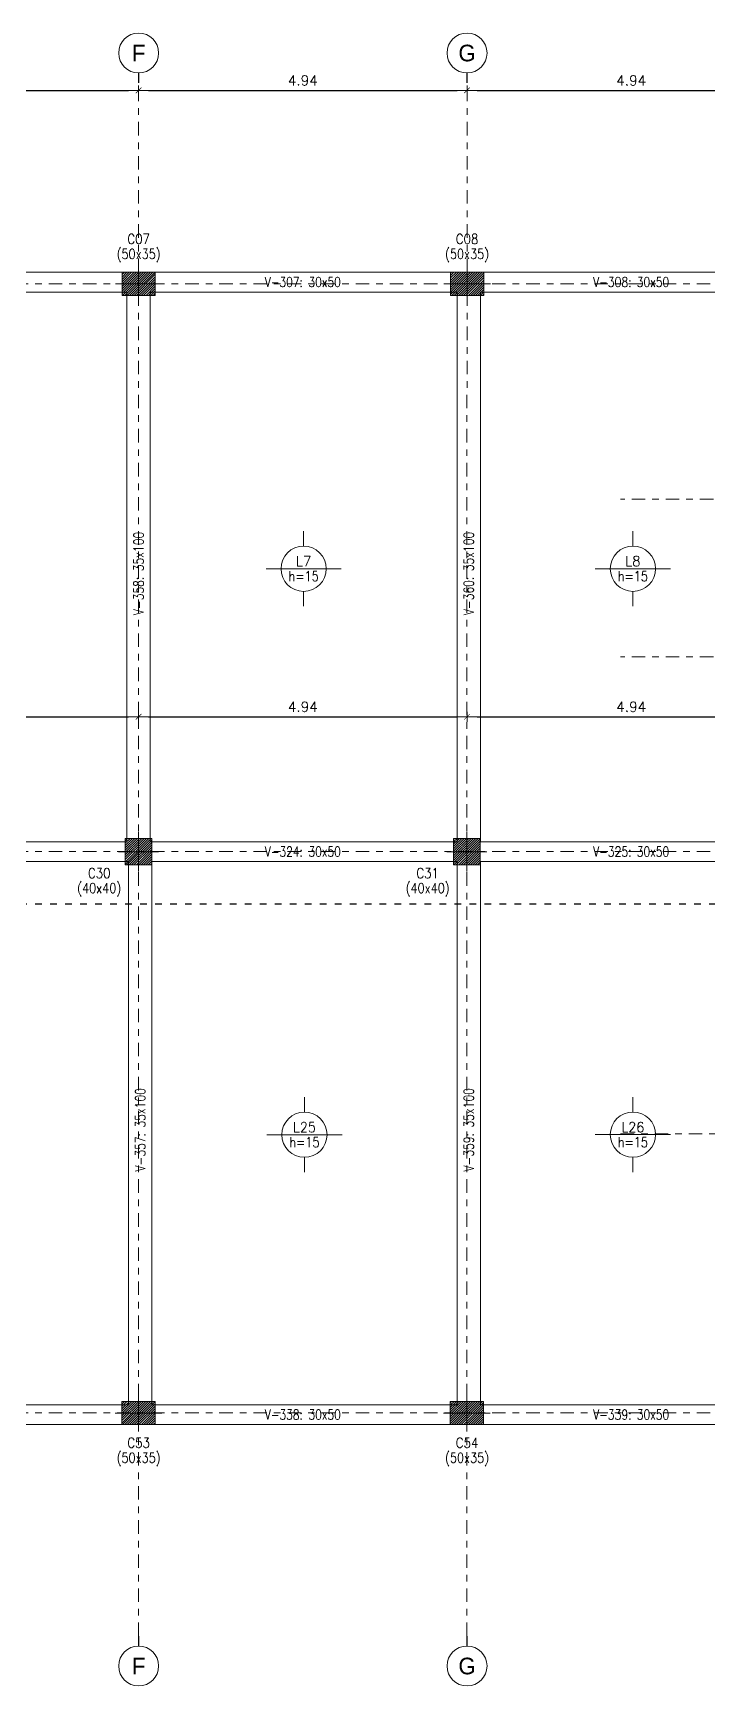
# Model space of a CAD drawing. Header units: metres. Extents: x 177 to 477, y -228 to -48.
# Drawn here: x 262.9 to 273.04, y -128.06 to -103.22 of the extents above; entities that cross this region are included whole.
import ezdxf
from ezdxf.enums import TextEntityAlignment as Align

# ---------------------------------------------------------------- set-up
doc = ezdxf.new("R2010")
doc.units = ezdxf.units.M
doc.linetypes.add('CYPE_RAYAPUNTO', pattern=[0.4125, 0.2025, -0.105, 0, -0.105])
doc.linetypes.add('DOT2', pattern=[0.125, 0, -0.125])
for name, color, linetype, lineweight in [('COLUMNA_REF', 3, 'Continuous', 9), ('COLUMNAS_EJES', 1, 'Continuous', 9), ('COTAS', 160, 'Continuous', 0), ('EST_EJES', 160, 'Continuous', 0), ('H-EST', 251, 'Continuous', 0), ('PA_NUM_ALTURA', 160, 'Continuous', 9), ('PILAR_HORMIGON', 3, 'Continuous', 20), ('VIG_CARAS', 2, 'Continuous', 9), ('VIG_DIM_VIGAS', 160, 'Continuous', 9)]:
    doc.layers.add(name, color=color, linetype=linetype, lineweight=lineweight)
doc.layers.add('CT-100-cota-01', color=160, linetype='Continuous')
doc.layers.add('LEYENDAS', color=160, linetype='Continuous')
doc.styles.add('CYPETXT_romans', font='romans__.ttf', dxfattribs={"height": 0.2})
doc.styles.get("Standard").update_dxf_attribs({"font": 'romans.shx'})
doc.styles.add('TX-LOCAL50', font='GOTHIC.TTF', dxfattribs={"height": 0.125})
doc.dimstyles.new('COTA_1-75', dxfattribs={"dimscale": 0.75, "dimtxt": 0.2, "dimasz": 0.2, "dimexe": 0, "dimexo": 0.7, "dimgap": 0.1, "dimtad": 1, "dimzin": 4, "dimdsep": 46, "dimtxsty": 'Standard', "dimblk1": 'COTA_N', "dimblk2": 'COTA_N', "dimsah": 1, "dimcen": 2, "dimse1": 1, "dimse2": 1, "dimclrd": 256, "dimclre": 256, "dimclrt": 256, "dimadec": 0, "dimazin": 0, "dimtfac": 1, "dimtix": 1, "dimtmove": 2, "dimatfit": 3, "dimldrblk": 'COTA_N', "dimfxl": 0, "dimtolj": 1, "dimtzin": 0, "dimarcsym": 0})

# ---------------------------------------------------------------- blocks, each defined once
blk = doc.blocks.new('SIMB EJE EST VER 50')
at = {"const_width": 0.01}
blk.add_lwpolyline([(0, 0.075), (0, 0)], dxfattribs=at)
blk.add_circle((0, 0.225), 0.15)
at = {"style": 'TX-LOCAL50', "width": 0.98}
blk.add_attdef('EJE', text='', height=0.125, dxfattribs=at).set_placement((0, 0.1625), align=Align.CENTER)
blk = doc.blocks.new('EJES')
at = {"layer": 'EST_EJES', "linetype": 'CYPE_RAYAPUNTO'}
for p, q in [((24.671, -23.038), (24.675, 0.3)), ((29.606, -23.038), (29.61, 0.3)), ((-6.4, -2.716), (52.274, -2.716)), ((52.274, -5.952), (31.918, -5.952)), ((52.274, -8.322), (31.918, -8.322)), ((-6.4, -11.251), (52.274, -11.251)), ((31.918, -15.491), (52.274, -15.491)), ((-6.4, -19.686), (52.274, -19.686))]:
    blk.add_line(p, q, dxfattribs=at)
ref = blk.add_blockref('SIMB EJE EST VER 50', (24.675, 0.3), dxfattribs=dict(at, xscale=2, yscale=2, zscale=2))
ref.add_attrib('EJE', 'F', dxfattribs={"layer": '0', "height": 0.25, "style": 'TX-LOCAL50'}).set_placement((24.675, 0.625), align=Align.CENTER)
ref = blk.add_blockref('SIMB EJE EST VER 50', (29.61, 0.3), dxfattribs=dict(at, xscale=2, yscale=2, zscale=2))
ref.add_attrib('EJE', 'G', dxfattribs={"layer": '0', "height": 0.25, "style": 'TX-LOCAL50'}).set_placement((29.61, 0.625), align=Align.CENTER)
ref = blk.add_blockref('SIMB EJE EST VER 50', (24.675, -23.038), dxfattribs=dict(at, xscale=-2, yscale=2, zscale=2, rotation=180))
ref.add_attrib('EJE', 'F', dxfattribs={"layer": '0', "height": 0.25, "style": 'TX-LOCAL50'}).set_placement((24.675, -23.613), align=Align.CENTER)
ref = blk.add_blockref('SIMB EJE EST VER 50', (29.61, -23.038), dxfattribs=dict(at, xscale=-2, yscale=2, zscale=2, rotation=180))
ref.add_attrib('EJE', 'G', dxfattribs={"layer": '0', "height": 0.25, "style": 'TX-LOCAL50'}).set_placement((29.61, -23.613), align=Align.CENTER)
blk = doc.blocks.new('TEXTOS VIGAS')
at = {"layer": 'VIG_DIM_VIGAS', "linetype": 'ByBlock', "ltscale": 0.5, "width": 0.783571}
for s, p in [('V-307: 30x50', (29.203, 17.097)), ('V-308: 30x50', (34.138, 17.097)), ('V-324: 30x50', (29.203, 8.537)), ('V-325: 30x50', (34.138, 8.537)), ('V-338: 30x50', (29.203, 0.077)), ('V-339: 30x50', (34.138, 0.077))]:
    blk.add_text(s, height=0.15, dxfattribs=at).set_placement(p, align=Align.MIDDLE_CENTER)
at = {"layer": 'VIG_DIM_VIGAS', "linetype": 'ByBlock', "ltscale": 0.5, "width": 0.789102}
for s, p in [('V-358: 35x100', (26.736, 12.717)), ('V-360: 35x100', (31.696, 12.717)), ('V-357: 35x100', (26.761, 4.357)), ('V-359: 35x100', (31.696, 4.357))]:
    blk.add_text(s, height=0.15, rotation=90, dxfattribs=at).set_placement(p, align=Align.MIDDLE_CENTER)
blk = doc.blocks.new('REFE LOSAS')
at = {"layer": 'PA_NUM_ALTURA'}
for p, q in [((6.904, 7.596), (6.904, 7.821)), ((11.852, 7.596), (11.852, 7.821)), ((6.34, 7.256), (7.469, 7.256)), ((11.287, 7.256), (12.416, 7.256)), ((6.904, 6.692), (6.904, 6.917)), ((11.852, 6.692), (11.852, 6.917)), ((6.916, -0.909), (6.916, -0.684)), ((11.852, -0.909), (11.852, -0.684)), ((6.352, -1.249), (7.481, -1.249)), ((11.287, -1.248), (12.416, -1.248)), ((6.916, -1.813), (6.916, -1.588)), ((11.852, -1.813), (11.852, -1.588))]:
    blk.add_line(p, q, dxfattribs=at)
for centre in [(6.904, 7.256), (11.852, 7.256), (6.916, -1.249), (11.852, -1.248)]:
    blk.add_circle(centre, 0.34, dxfattribs=at)
at = {"layer": 'PA_NUM_ALTURA', "style": 'CYPETXT_romans'}
for s, width, p in [('h=15', 0.811428, (6.904, 7.144)), ('L7', 0.945615, (6.904, 7.369)), ('h=15', 0.811428, (11.852, 7.144)), ('L8', 0.945615, (11.852, 7.369)), ('L25', 0.912705, (6.916, -1.136)), ('L26', 0.912705, (11.852, -1.136)), ('h=15', 0.811428, (6.916, -1.361)), ('h=15', 0.811428, (11.852, -1.361))]:
    blk.add_text(s, height=0.1533, dxfattribs=dict(at, width=width)).set_placement(p, align=Align.MIDDLE_CENTER)
blk = doc.blocks.new('VIGAS BASE')
at = {"layer": 'VIG_CARAS'}
for p, q in [((0, 17.32), (-56.726, 17.32)), ((-54.487, 0), (0, 0))]:
    blk.add_line(p, q, dxfattribs=at)
for points in [[(-27.145, 17.02), (-31.705, 17.02), (-31.705, 8.76), (-27.145, 8.76)], [(-22.185, 17.02), (-26.795, 17.02), (-26.795, 8.76), (-22.185, 8.76)], [(-21.835, 17.02), (-21.835, 8.76), (-17.25, 8.76), (-17.25, 17.02)], [(-31.755, 0.3), (-31.755, 8.46), (-27.12, 8.46), (-27.12, 0.3)], [(-26.77, 0.3), (-26.77, 8.46), (-22.185, 8.46), (-22.185, 0.3)], [(-21.835, 0.3), (-21.835, 8.46), (-17.25, 8.46), (-17.25, 0.3)]]:
    blk.add_lwpolyline(points, close=True, dxfattribs=at)
blk = doc.blocks.new('Ejes de la columna')
at = {"layer": 'COLUMNAS_EJES'}
for p, q in [((0, -0.5), (0, 0.5)), ((-0.5, 0), (0.5, 0))]:
    blk.add_line(p, q, dxfattribs=at)
blk = doc.blocks.new('COLUMNAS')
at = {"layer": 'H-EST', "ltscale": 10}
h = blk.add_hatch(dxfattribs=at)
h.set_pattern_fill('_USER', color=256, scale=0.025, angle=45, pattern_type=0)
h.set_pattern_definition([(45, (0, 0), (-0.01767767, 0.01767767), [])])
h.paths.add_polyline_path([(2.528, 16.795), (3.028, 16.795), (3.028, 17.145), (2.528, 17.145), (2.528, 16.845)])
h.paths.add_polyline_path([(-2.499, 12.535), (-2.199, 12.535), (-2.199, 12.835), (-2.499, 12.835)])
h.paths.add_polyline_path([(44.33, 8.285), (44.58, 8.285), (44.58, 8.585), (44.33, 8.585)])
h.paths.add_polyline_path([(41.143, 16.795), (41.643, 16.795), (41.643, 17.145), (41.143, 17.145)])
h.paths.add_polyline_path([(41.139, -0.175), (41.639, -0.175), (41.639, 0.175), (41.139, 0.175)])
h.paths.add_polyline_path([(45.295, 4.045), (45.595, 4.045), (45.595, 4.345), (45.295, 4.345)])
h.paths.add_polyline_path([(54.123, 8.285), (54.423, 8.285), (54.423, 8.585), (54.123, 8.585)])
h.paths.add_polyline_path([(53.923, -0.175), (54.423, -0.175), (54.423, 0.175), (53.923, 0.175)])
h.paths.add_polyline_path([(45.195, -0.175), (45.695, -0.175), (45.695, 0.175), (45.195, 0.175)])
h.paths.add_polyline_path([(37.07, -0.175), (37.57, -0.175), (37.57, 0.175), (37.07, 0.175)])
h.paths.add_polyline_path([(32.135, -0.175), (32.635, -0.175), (32.635, 0.175), (32.135, 0.175)])
h.paths.add_polyline_path([(27.2, -0.175), (27.7, -0.175), (27.7, 0.175), (27.2, 0.175)])
h.paths.add_polyline_path([(22.265, -0.175), (22.765, -0.175), (22.765, 0.175), (22.265, 0.175)])
h.paths.add_polyline_path([(17.33, -0.175), (17.83, -0.175), (17.83, 0.175), (17.33, 0.175)])
h.paths.add_polyline_path([(12.395, -0.175), (12.895, -0.175), (12.895, 0.175), (12.395, 0.175)])
h.paths.add_polyline_path([(7.46, -0.175), (7.96, -0.175), (7.96, 0.175), (7.46, 0.175)])
h.paths.add_polyline_path([(2.525, -0.175), (3.025, -0.175), (3.025, 0.175), (2.525, 0.175)])
h.paths.add_polyline_path([(-0.25, -0.175), (0.25, -0.175), (0.25, 0.175), (-0.25, 0.175)])
h.paths.add_polyline_path([(-2.931, 2.682), (-2.631, 2.682), (-2.631, 2.982), (-2.931, 2.982)])
h.paths.add_polyline_path([(37.17, 4.045), (37.47, 4.045), (37.47, 4.345), (37.17, 4.345)])
h.paths.add_polyline_path([(54.123, 4.045), (54.423, 4.045), (54.423, 4.345), (54.123, 4.345)])
h.paths.add_polyline_path([(45.323, 8.285), (45.573, 8.285), (45.573, 8.585), (45.323, 8.585)])
h.paths.add_polyline_path([(37.171, 8.285), (37.471, 8.285), (37.471, 8.585), (37.171, 8.585)])
h.paths.add_polyline_path([(32.186, 8.235), (32.586, 8.235), (32.586, 8.635), (32.186, 8.635)])
h.paths.add_polyline_path([(27.251, 8.235), (27.651, 8.235), (27.651, 8.635), (27.251, 8.635)])
h.paths.add_polyline_path([(22.316, 8.235), (22.716, 8.235), (22.716, 8.635), (22.316, 8.635)])
h.paths.add_polyline_path([(17.381, 8.235), (17.781, 8.235), (17.781, 8.635), (17.381, 8.635)])
h.paths.add_polyline_path([(12.446, 8.235), (12.846, 8.235), (12.846, 8.635), (12.446, 8.635)])
h.paths.add_polyline_path([(7.511, 8.235), (7.911, 8.235), (7.911, 8.635), (7.511, 8.635)])
h.paths.add_polyline_path([(2.576, 8.235), (2.976, 8.235), (2.976, 8.635), (2.576, 8.635)])
h.paths.add_polyline_path([(-2.685, 8.285), (-2.385, 8.285), (-2.385, 8.585), (-2.685, 8.585)])
h.paths.add_polyline_path([(54.123, 11.214), (54.423, 11.214), (54.423, 11.514), (54.123, 11.514)])
h.paths.add_polyline_path([(45.298, 11.214), (45.598, 11.214), (45.598, 11.514), (45.298, 11.514)])
h.paths.add_polyline_path([(37.172, 11.214), (37.472, 11.214), (37.472, 11.514), (37.172, 11.514)])
h.paths.add_polyline_path([(54.123, 13.584), (54.423, 13.584), (54.423, 13.884), (54.123, 13.884)])
h.paths.add_polyline_path([(45.298, 13.584), (45.598, 13.584), (45.598, 13.884), (45.298, 13.884)])
h.paths.add_polyline_path([(37.172, 13.584), (37.472, 13.584), (37.472, 13.884), (37.172, 13.884)])
h.paths.add_polyline_path([(53.923, 16.795), (54.423, 16.795), (54.423, 17.145), (53.923, 17.145)])
h.paths.add_polyline_path([(45.198, 16.795), (45.698, 16.795), (45.698, 17.145), (45.198, 17.145)])
h.paths.add_polyline_path([(37.073, 16.795), (37.573, 16.795), (37.573, 17.145), (37.073, 17.145)])
h.paths.add_polyline_path([(32.138, 16.795), (32.638, 16.795), (32.638, 17.145), (32.138, 17.145)])
h.paths.add_polyline_path([(27.203, 16.795), (27.703, 16.795), (27.703, 17.145), (27.203, 17.145)])
h.paths.add_polyline_path([(22.268, 16.795), (22.768, 16.795), (22.768, 17.145), (22.268, 17.145)])
h.paths.add_polyline_path([(17.333, 16.795), (17.833, 16.795), (17.833, 17.145), (17.333, 17.145)])
h.paths.add_polyline_path([(12.398, 16.795), (12.898, 16.795), (12.898, 17.145), (12.398, 17.145)])
h.paths.add_polyline_path([(7.463, 16.795), (7.963, 16.795), (7.963, 17.145), (7.463, 17.145)])
h.paths.add_polyline_path([(-2.305, 16.795), (-1.805, 16.795), (-1.805, 17.145), (-2.305, 17.145)])
at = {"layer": 'PILAR_HORMIGON'}
for points in [[(27.203, 16.795), (27.703, 16.795), (27.703, 17.145), (27.203, 17.145), (27.203, 16.795)], [(32.138, 16.795), (32.638, 16.795), (32.638, 17.145), (32.138, 17.145), (32.138, 16.795)], [(27.251, 8.235), (27.651, 8.235), (27.651, 8.635), (27.251, 8.635), (27.251, 8.235)], [(32.186, 8.235), (32.586, 8.235), (32.586, 8.635), (32.186, 8.635), (32.186, 8.235)], [(27.2, -0.175), (27.7, -0.175), (27.7, 0.175), (27.2, 0.175), (27.2, -0.175)], [(32.135, -0.175), (32.635, -0.175), (32.635, 0.175), (32.135, 0.175), (32.135, -0.175)]]:
    blk.add_lwpolyline(points, close=True, dxfattribs=at)
at = {"layer": 'COLUMNAS_EJES'}
for p, xscale, yscale in [((27.453, 16.97), 0.7, 0.55), ((32.388, 16.97), 0.7, 0.55), ((27.451, 8.435), 0.6000000000000001, 0.6000000000000001), ((32.386, 8.435), 0.6000000000000001, 0.6000000000000001), ((27.45, 0), 0.7, 0.55), ((32.385, 0), 0.7, 0.55)]:
    blk.add_blockref('Ejes de la columna', p, dxfattribs=dict(at, xscale=xscale, yscale=yscale))
blk = doc.blocks.new('COTA_N')
for p, q in [((-1, 0), (0, 0)), ((0, 0.5), (0, -0.5))]:
    blk.add_line(p, q)
at = {"const_width": 0.065}
blk.add_lwpolyline([(0.14, 0.14), (0.28, 0.28), (0, 0), (-0.14, -0.14), (-0.28, -0.28)], dxfattribs=at)
blk = doc.blocks.new('*D517')
at = {"layer": 'COTAS', "lineweight": -2, "transparency": 16777216}
blk.add_line((19.893, 19.875), (24.528, 19.875), dxfattribs=at)
at = {"layer": 'Defpoints', "color": 0, "transparency": 16777216}
for p in [(24.678, 19.875), (19.743, 17.145), (24.678, 17.145)]:
    blk.add_point(p, dxfattribs=at)
at = {"layer": 'COTAS', "lineweight": -2, "transparency": 16777216, "xscale": 0.15, "yscale": 0.15, "zscale": 0.15, "rotation": 180}
blk.add_blockref('COTA_N', (19.743, 19.875), dxfattribs=at)
at = {"layer": 'COTAS', "lineweight": -2, "transparency": 16777216, "xscale": 0.15, "yscale": 0.15, "zscale": 0.15}
blk.add_blockref('COTA_N', (24.678, 19.875), dxfattribs=at)
at = {"layer": 'COTAS', "transparency": 16777216, "insert": (22.211, 20.025), "char_height": 0.15, "attachment_point": 5}
blk.add_mtext('\\A1;4.94', dxfattribs=at)
blk = doc.blocks.new('*D518')
at = {"layer": 'COTAS', "lineweight": -2, "transparency": 16777216}
blk.add_line((24.828, 19.875), (29.463, 19.875), dxfattribs=at)
at = {"layer": 'Defpoints', "color": 0, "transparency": 16777216}
for p in [(29.613, 19.875), (24.678, 17.145), (29.613, 17.145)]:
    blk.add_point(p, dxfattribs=at)
at = {"layer": 'COTAS', "lineweight": -2, "transparency": 16777216, "xscale": 0.15, "yscale": 0.15, "zscale": 0.15, "rotation": 180}
blk.add_blockref('COTA_N', (24.678, 19.875), dxfattribs=at)
at = {"layer": 'COTAS', "lineweight": -2, "transparency": 16777216, "xscale": 0.15, "yscale": 0.15, "zscale": 0.15}
blk.add_blockref('COTA_N', (29.613, 19.875), dxfattribs=at)
at = {"layer": 'COTAS', "transparency": 16777216, "insert": (27.146, 20.025), "char_height": 0.15, "attachment_point": 5}
blk.add_mtext('\\A1;4.94', dxfattribs=at)
blk = doc.blocks.new('*D519')
at = {"layer": 'COTAS', "lineweight": -2, "transparency": 16777216}
blk.add_line((29.763, 19.875), (34.398, 19.875), dxfattribs=at)
at = {"layer": 'Defpoints', "color": 0, "transparency": 16777216}
for p in [(34.548, 19.875), (29.613, 17.145), (34.548, 17.145)]:
    blk.add_point(p, dxfattribs=at)
at = {"layer": 'COTAS', "lineweight": -2, "transparency": 16777216, "xscale": 0.15, "yscale": 0.15, "zscale": 0.15, "rotation": 180}
blk.add_blockref('COTA_N', (29.613, 19.875), dxfattribs=at)
at = {"layer": 'COTAS', "lineweight": -2, "transparency": 16777216, "xscale": 0.15, "yscale": 0.15, "zscale": 0.15}
blk.add_blockref('COTA_N', (34.548, 19.875), dxfattribs=at)
at = {"layer": 'COTAS', "transparency": 16777216, "insert": (32.081, 20.025), "char_height": 0.15, "attachment_point": 5}
blk.add_mtext('\\A1;4.94', dxfattribs=at)
blk = doc.blocks.new('*D527')
at = {"layer": 'COTAS', "lineweight": -2, "transparency": 16777216}
blk.add_line((19.893, 10.462), (24.528, 10.462), dxfattribs=at)
at = {"layer": 'Defpoints', "color": 0, "transparency": 16777216}
for p in [(24.678, 10.462), (19.743, 8.735), (24.678, 8.735)]:
    blk.add_point(p, dxfattribs=at)
at = {"layer": 'COTAS', "lineweight": -2, "transparency": 16777216, "xscale": 0.15, "yscale": 0.15, "zscale": 0.15, "rotation": 180}
blk.add_blockref('COTA_N', (19.743, 10.462), dxfattribs=at)
at = {"layer": 'COTAS', "lineweight": -2, "transparency": 16777216, "xscale": 0.15, "yscale": 0.15, "zscale": 0.15}
blk.add_blockref('COTA_N', (24.678, 10.462), dxfattribs=at)
at = {"layer": 'COTAS', "transparency": 16777216, "insert": (22.211, 10.612), "char_height": 0.15, "attachment_point": 5}
blk.add_mtext('\\A1;4.94', dxfattribs=at)
blk = doc.blocks.new('*D528')
at = {"layer": 'COTAS', "lineweight": -2, "transparency": 16777216}
blk.add_line((24.828, 10.462), (29.463, 10.462), dxfattribs=at)
at = {"layer": 'Defpoints', "color": 0, "transparency": 16777216}
for p in [(29.613, 10.462), (24.678, 8.735), (29.613, 8.735)]:
    blk.add_point(p, dxfattribs=at)
at = {"layer": 'COTAS', "lineweight": -2, "transparency": 16777216, "xscale": 0.15, "yscale": 0.15, "zscale": 0.15, "rotation": 180}
blk.add_blockref('COTA_N', (24.678, 10.462), dxfattribs=at)
at = {"layer": 'COTAS', "lineweight": -2, "transparency": 16777216, "xscale": 0.15, "yscale": 0.15, "zscale": 0.15}
blk.add_blockref('COTA_N', (29.613, 10.462), dxfattribs=at)
at = {"layer": 'COTAS', "transparency": 16777216, "insert": (27.146, 10.612), "char_height": 0.15, "attachment_point": 5}
blk.add_mtext('\\A1;4.94', dxfattribs=at)
blk = doc.blocks.new('*D529')
at = {"layer": 'COTAS', "lineweight": -2, "transparency": 16777216}
blk.add_line((29.763, 10.462), (34.398, 10.462), dxfattribs=at)
at = {"layer": 'Defpoints', "color": 0, "transparency": 16777216}
for p in [(34.548, 10.462), (29.613, 8.735), (34.548, 8.61)]:
    blk.add_point(p, dxfattribs=at)
at = {"layer": 'COTAS', "lineweight": -2, "transparency": 16777216, "xscale": 0.15, "yscale": 0.15, "zscale": 0.15, "rotation": 180}
blk.add_blockref('COTA_N', (29.613, 10.462), dxfattribs=at)
at = {"layer": 'COTAS', "lineweight": -2, "transparency": 16777216, "xscale": 0.15, "yscale": 0.15, "zscale": 0.15}
blk.add_blockref('COTA_N', (34.548, 10.462), dxfattribs=at)
at = {"layer": 'COTAS', "transparency": 16777216, "insert": (32.081, 10.612), "char_height": 0.15, "attachment_point": 5}
blk.add_mtext('\\A1;4.94', dxfattribs=at)
blk = doc.blocks.new('REFE COL')
at = {"layer": 'LEYENDAS', "linetype": 'ByBlock', "ltscale": 0.5}
for s, width, p in [('C07', 0.864, (27.453, 17.642)), ('C08', 0.864, (32.388, 17.642)), ('(50x35)', 0.824404, (27.453, 17.417)), ('(50x35)', 0.824404, (32.388, 17.417)), ('(40x40)', 0.824404, (26.861, 7.887)), ('C30', 0.864, (26.861, 8.112)), ('(40x40)', 0.824404, (31.796, 7.887)), ('C31', 0.864, (31.796, 8.112)), ('C53', 0.864, (27.453, -0.448)), ('C54', 0.864, (32.388, -0.448)), ('(50x35)', 0.824404, (27.453, -0.673)), ('(50x35)', 0.824404, (32.388, -0.673))]:
    blk.add_text(s, height=0.15, dxfattribs=dict(at, width=width)).set_placement(p, align=Align.MIDDLE_CENTER)
blk = doc.blocks.new('CORTES')
at = {"layer": 'LEYENDAS', "linetype": 'DOT2'}
blk.add_line((-24.402, 0), (34.24, 0), dxfattribs=at)
blk = doc.blocks.new('COTAS PB')
at = {"layer": 'COTAS'}
for base, p1, p2, picture, middle in [((24.67837655, 19.875415026), (19.74337655, 17.145), (24.67837655, 17.145), '*D517', (22.21087655, 20.025415026)), ((29.61337655, 19.875415026), (24.67837655, 17.145), (29.61337655, 17.145), '*D518', (27.14587655, 20.025415026)), ((34.54837655, 19.875415026), (29.61337655, 17.145), (34.54837655, 17.145), '*D519', (32.08087655, 20.025415026)), ((24.67837655, 10.462191911), (19.74337655, 8.735), (24.67837655, 8.735), '*D527', (22.21087655, 10.612191911)), ((29.61337655, 10.462191911), (24.67837655, 8.735), (29.61337655, 8.735), '*D528', (27.14587655, 10.612191911)), ((34.54837655, 10.462191911), (29.61337655, 8.735), (34.54837655, 8.61), '*D529', (32.08087655, 10.612191911))]:
    dim = blk.add_linear_dim(base=base, p1=p1, p2=p2, dimstyle='COTA_1-75', dxfattribs=at)
    dim.commit()
    dim.dimension.update_dxf_attribs({"geometry": picture, "text_midpoint": middle})

msp = doc.modelspace()

# ---------------------------------------------------------------- block references
for name, p in [('CORTES', (258.0862479, -116.3089999)), ('REFE COL', (237.0345024, -123.958072))]:
    msp.add_blockref(name, p)
at = {"layer": 'COLUMNA_REF'}
msp.add_blockref('COLUMNAS', (237.0345024, -123.958072), dxfattribs=at)
at = {"layer": 'CT-100-cota-01'}
msp.add_blockref('EJES', (239.8124723, -104.2717476), dxfattribs=at)
at = {"layer": 'Defpoints'}
msp.add_blockref('COTAS PB', (239.8090002, -123.958072), dxfattribs=at)
at = {"layer": 'PA_NUM_ALTURA'}
msp.add_blockref('REFE LOSAS', (260.0628033, -118.527036), dxfattribs=at)
at = {"layer": 'VIG_CARAS'}
msp.add_blockref('VIGAS BASE', (291.4574462, -124.133072), dxfattribs=at)
at = {"layer": 'VIG_DIM_VIGAS'}
msp.add_blockref('TEXTOS VIGAS', (237.7516551, -124.0597387), dxfattribs=at)

doc.saveas('drawing.dxf')
